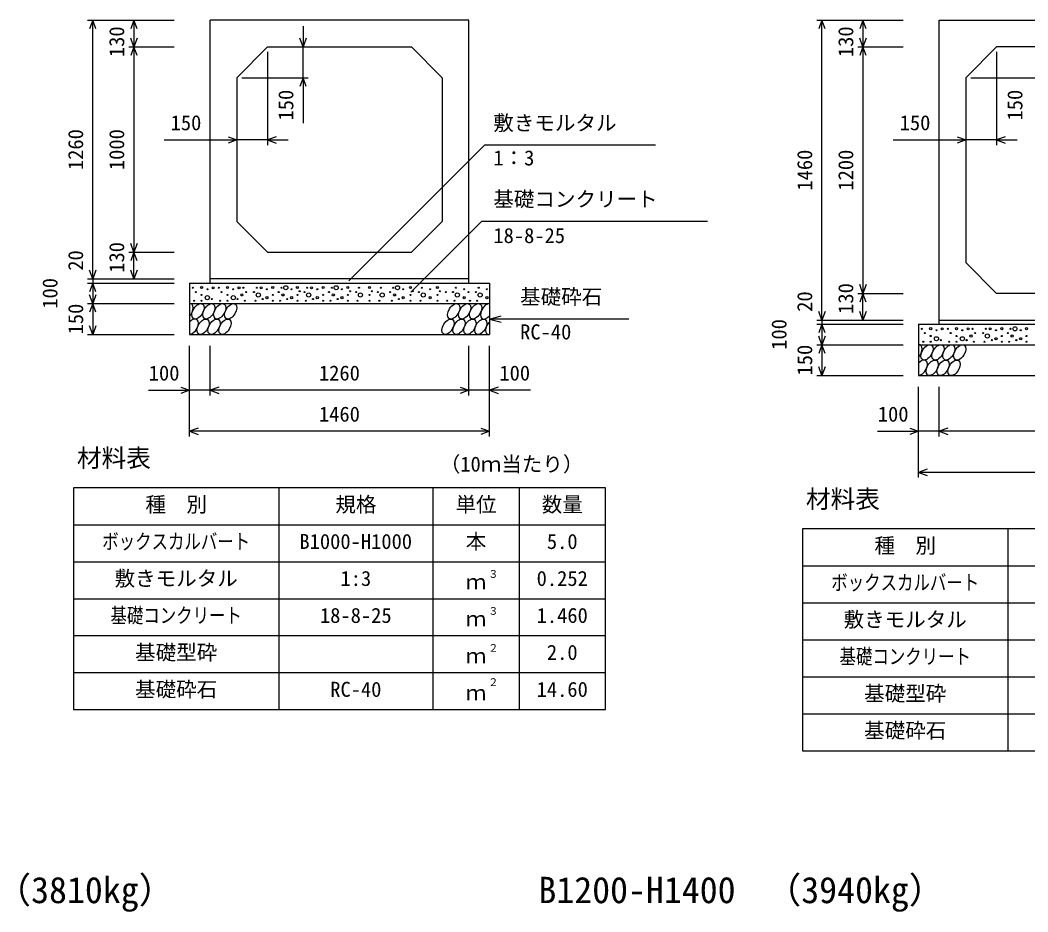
# Model space of a CAD drawing. Units: millimetres, scale not verified. Extents: x -50400 to 50400, y -17820 to 17820.
# Drawn here: x 30755 to 35662, y 4731 to 9072 of the extents above; entities that cross this region are included whole.
import ezdxf
from ezdxf.enums import TextEntityAlignment as Align

# ---------------------------------------------------------------- set-up
doc = ezdxf.new("R2010")
doc.units = ezdxf.units.MM
doc.header["$LTSCALE"] = 60
for name, color, linetype, lineweight in [('0-0_DIM', 7, 'Continuous', 25), ('0-2_HATCH', 6, 'Continuous', 25), ('0-3_HYO', 3, 'Continuous', 25), ('0-4_HYO2', 4, 'Continuous', 25), ('0-5_OUTLINE', 3, 'Continuous', 25), ('0-7_TXT', 7, 'Continuous', 25)]:
    doc.layers.add(name, color=color, linetype=linetype, lineweight=lineweight)
doc.styles.add('ＭＳ ゴシック', font='')
doc.styles.get('ＭＳ ゴシック').set_extended_font_data('MS Gothic')

msp = doc.modelspace()

# ---------------------------------------------------------------- linework, layer by layer
at = {"layer": '0-0_DIM'}
for p, q in [((31083.88, 9071.89), (31504.98, 9071.89)), ((31108.88, 7811.89), (31108.88, 9071.89)), ((31308.88, 9071.89), (31308.88, 8941.89)), ((32132.46, 9041.89), (32132.46, 8941.89)), ((34633.88, 9071.89), (35054.98, 9071.89)), ((34658.88, 7611.89), (34658.88, 9071.89)), ((34858.88, 9071.89), (34858.88, 8941.89)), ((31283.88, 8941.89), (31504.98, 8941.89)), ((31308.88, 8941.89), (31308.88, 7941.89)), ((32132.46, 8791.89), (32132.46, 8941.89)), ((34833.88, 8941.89), (35054.98, 8941.89)), ((34858.88, 8941.89), (34858.88, 7741.89)), ((31959.98, 8916.89), (31959.98, 8463.87)), ((35509.98, 8916.89), (35509.98, 8463.87)), ((31834.98, 8791.89), (32157.46, 8791.89)), ((32132.46, 8791.89), (32132.46, 8571.01)), ((35384.98, 8791.89), (35707.46, 8791.89)), ((31455.88, 8488.87), (31809.98, 8488.87)), ((31959.98, 8488.87), (31809.98, 8488.87)), ((31959.98, 8488.87), (32059.98, 8488.87)), ((35005.88, 8488.87), (35359.98, 8488.87)), ((35509.98, 8488.87), (35359.98, 8488.87)), ((35509.98, 8488.87), (35609.98, 8488.87)), ((32356.2, 7802.55), (33016.48, 8462.83)), ((33848.89, 8462.83), (33016.48, 8462.83)), ((32658.01, 7748.16), (33002.07, 8092.22)), ((34101.62, 8092.22), (33002.07, 8092.22)), ((31283.88, 7941.89), (31504.98, 7941.89)), ((31308.88, 7811.89), (31308.88, 7941.89)), ((31083.88, 7811.89), (31504.98, 7811.89)), ((31108.88, 7811.89), (31108.88, 7791.89)), ((31083.88, 7791.89), (31504.98, 7791.89)), ((31108.88, 7791.89), (31108.88, 7691.89)), ((34833.88, 7741.89), (35054.98, 7741.89)), ((34858.88, 7611.89), (34858.88, 7741.89)), ((31083.88, 7691.89), (31504.98, 7691.89)), ((31108.88, 7691.89), (31108.88, 7541.89)), ((33039.98, 7616.89), (33097.94, 7632.42)), ((33719.79, 7616.89), (33039.98, 7616.89)), ((33039.98, 7616.89), (33097.94, 7601.36)), ((34633.88, 7611.89), (35054.98, 7611.89)), ((34658.88, 7611.89), (34658.88, 7591.89)), ((34633.88, 7591.89), (35054.98, 7591.89)), ((34658.88, 7591.89), (34658.88, 7491.89)), ((31083.88, 7541.89), (31504.98, 7541.89)), ((31579.98, 7045.28), (31579.98, 7486.89)), ((31679.98, 7245.28), (31679.98, 7486.89)), ((32939.98, 7245.28), (32939.98, 7486.89)), ((32939.98, 7245.28), (32939.98, 7486.89)), ((33039.98, 7045.28), (33039.98, 7486.89)), ((34633.88, 7491.89), (35054.98, 7491.89)), ((34658.88, 7491.89), (34658.88, 7341.89)), ((34633.88, 7341.89), (35054.98, 7341.89)), ((31380.44, 7270.28), (31579.98, 7270.28)), ((31679.98, 7270.28), (31579.98, 7270.28)), ((32939.98, 7270.28), (31679.98, 7270.28)), ((33039.98, 7270.28), (32939.98, 7270.28)), ((33239.53, 7270.28), (33039.98, 7270.28)), ((35129.98, 6845.28), (35129.98, 7286.89)), ((35229.98, 7045.28), (35229.98, 7286.89)), ((33039.98, 7070.28), (31579.98, 7070.28)), ((34930.44, 7070.28), (35129.98, 7070.28)), ((35229.98, 7070.28), (35129.98, 7070.28)), ((36489.98, 7070.28), (35229.98, 7070.28)), ((36589.98, 6870.28), (35129.98, 6870.28))]:
    msp.add_line(p, q, dxfattribs=at)
for points in [[(31124.27, 9029.6), (31108.88, 9071.89), (31093.49, 9029.6)], [(31324.27, 9029.6), (31308.88, 9071.89), (31293.49, 9029.6)], [(34674.27, 9029.6), (34658.88, 9071.89), (34643.49, 9029.6)], [(34874.27, 9029.6), (34858.88, 9071.89), (34843.49, 9029.6)], [(31324.27, 8984.17), (31308.88, 8941.89), (31293.49, 8984.17)], [(32147.85, 8984.17), (32132.46, 8941.89), (32117.07, 8984.17)], [(34874.27, 8984.17), (34858.88, 8941.89), (34843.49, 8984.17)], [(31324.27, 8899.6), (31308.88, 8941.89), (31293.49, 8899.6)], [(34874.27, 8899.6), (34858.88, 8941.89), (34843.49, 8899.6)], [(32147.85, 8749.6), (32132.46, 8791.89), (32117.07, 8749.6)], [(31767.7, 8504.26), (31809.98, 8488.87), (31767.7, 8473.48)], [(32002.27, 8504.26), (31959.98, 8488.87), (32002.27, 8473.48)], [(35317.7, 8504.26), (35359.98, 8488.87), (35317.7, 8473.48)], [(35552.27, 8504.26), (35509.98, 8488.87), (35552.27, 8473.48)], [(31324.27, 7984.17), (31308.88, 7941.89), (31293.49, 7984.17)], [(31324.27, 7899.6), (31308.88, 7941.89), (31293.49, 7899.6)], [(31124.27, 7854.17), (31108.88, 7811.89), (31093.49, 7854.17)], [(31324.27, 7854.17), (31308.88, 7811.89), (31293.49, 7854.17)], [(31124.27, 7749.6), (31108.88, 7791.89), (31093.49, 7749.6)], [(34874.27, 7784.17), (34858.88, 7741.89), (34843.49, 7784.17)], [(31124.27, 7734.17), (31108.88, 7691.89), (31093.49, 7734.17)], [(34874.27, 7699.6), (34858.88, 7741.89), (34843.49, 7699.6)], [(31124.27, 7649.6), (31108.88, 7691.89), (31093.49, 7649.6)], [(34674.27, 7654.17), (34658.88, 7611.89), (34643.49, 7654.17)], [(34874.27, 7654.17), (34858.88, 7611.89), (34843.49, 7654.17)], [(31124.27, 7584.17), (31108.88, 7541.89), (31093.49, 7584.17)], [(34674.27, 7549.6), (34658.88, 7591.89), (34643.49, 7549.6)], [(34674.27, 7534.17), (34658.88, 7491.89), (34643.49, 7534.17)], [(34674.27, 7449.6), (34658.88, 7491.89), (34643.49, 7449.6)], [(34674.27, 7384.17), (34658.88, 7341.89), (34643.49, 7384.17)], [(31537.7, 7285.67), (31579.98, 7270.28), (31537.7, 7254.88)], [(31722.27, 7285.67), (31679.98, 7270.28), (31722.27, 7254.88)], [(32897.7, 7285.67), (32939.98, 7270.28), (32897.7, 7254.88)], [(33082.27, 7285.67), (33039.98, 7270.28), (33082.27, 7254.88)], [(31622.27, 7085.67), (31579.98, 7070.28), (31622.27, 7054.88)], [(32997.7, 7085.67), (33039.98, 7070.28), (32997.7, 7054.88)], [(35087.7, 7085.67), (35129.98, 7070.28), (35087.7, 7054.88)], [(35272.27, 7085.67), (35229.98, 7070.28), (35272.27, 7054.88)], [(35172.27, 6885.67), (35129.98, 6870.28), (35172.27, 6854.88)]]:
    msp.add_lwpolyline(points, dxfattribs=at)
at = {"layer": '0-2_HATCH'}
for centre, radius in [((31595.95, 7769.07), 2.5), ((31638.84, 7769.94), 5), ((31666.88, 7762.06), 2.5), ((31694.92, 7769.07), 5), ((31722.05, 7769.07), 2.5), ((31764.95, 7769.94), 5), ((31792.99, 7762.06), 2.5), ((31821.02, 7769.07), 5), ((31842.05, 7769.07), 2.5), ((31907.91, 7769.07), 2.5), ((31928.94, 7769.07), 5), ((31956.98, 7762.06), 2.5), ((31985.01, 7769.94), 5), ((32027.91, 7769.07), 2.5), ((32048.94, 7769.07), 10), ((32076.98, 7762.06), 2.5), ((32105.01, 7769.94), 5), ((32116.35, 7752.37), 2.5), ((32153.13, 7769.07), 2.5), ((32174.16, 7769.07), 5), ((32202.2, 7762.06), 2.5), ((32230.24, 7769.94), 5), ((32273.13, 7769.07), 2.5), ((32294.16, 7769.07), 10), ((32322.2, 7762.06), 2.5), ((32350.24, 7769.94), 5), ((32361.58, 7752.37), 2.5), ((32405.06, 7769.07), 2.5), ((32456.34, 7769.94), 5), ((32467.68, 7752.37), 2.5), ((32511.16, 7769.07), 2.5), ((32571.56, 7769.07), 2.5), ((32592.59, 7769.07), 10), ((32620.63, 7762.06), 2.5), ((32656.17, 7769.94), 5), ((32667.51, 7752.37), 2.5), ((32710.98, 7769.07), 2.5), ((32751.27, 7762.06), 2.5), ((32786.8, 7769.94), 5), ((32798.14, 7752.37), 2.5), ((32876.88, 7769.07), 2.5), ((32917.16, 7762.06), 2.5), ((32987.94, 7769.07), 2.5), ((33028.22, 7762.06), 2.5), ((31602.96, 7706.04), 2.5), ((31609.97, 7748.05), 2.5), ((31638.84, 7734.05), 2.5), ((31638.84, 7706.04), 2.5), ((31666.88, 7720.92), 10), ((31687.91, 7713.91), 2.5), ((31729.06, 7706.04), 2.5), ((31736.07, 7748.05), 2.5), ((31764.95, 7734.05), 2.5), ((31764.95, 7706.04), 2.5), ((31792.99, 7720.92), 10), ((31814.01, 7713.91), 2.5), ((31835.04, 7734.05), 5), ((31849.06, 7706.04), 2.5), ((31856.07, 7748.05), 2.5), ((31893.89, 7748.05), 2.5), ((31900.9, 7706.04), 2.5), ((31914.92, 7734.05), 10), ((31935.95, 7713.91), 2.5), ((31956.98, 7720.92), 5), ((31985.01, 7734.05), 2.5), ((31985.01, 7706.04), 2.5), ((32013.89, 7748.05), 2.5), ((32020.9, 7706.04), 2.5), ((32034.92, 7734.05), 5), ((32055.95, 7713.91), 2.5), ((32076.98, 7720.92), 5), ((32105.01, 7734.05), 2.5), ((32105.01, 7706.04), 2.5), ((32139.11, 7748.05), 2.5), ((32146.12, 7706.04), 2.5), ((32160.14, 7734.05), 10), ((32181.17, 7713.91), 2.5), ((32202.2, 7720.92), 5), ((32230.24, 7734.05), 2.5), ((32230.24, 7706.04), 2.5), ((32259.11, 7748.05), 2.5), ((32266.12, 7706.04), 2.5), ((32280.14, 7734.05), 5), ((32301.17, 7713.91), 2.5), ((32322.2, 7720.92), 5), ((32350.24, 7734.05), 2.5), ((32350.24, 7706.04), 2.5), ((32391.04, 7748.05), 2.5), ((32398.05, 7706.04), 2.5), ((32412.07, 7734.05), 10), ((32456.34, 7734.05), 2.5), ((32456.34, 7706.04), 2.5), ((32497.14, 7748.05), 2.5), ((32504.15, 7706.04), 2.5), ((32518.17, 7734.05), 10), ((32557.54, 7748.05), 2.5), ((32564.55, 7706.04), 2.5), ((32578.57, 7734.05), 5), ((32599.6, 7713.91), 2.5), ((32620.63, 7720.92), 5), ((32656.17, 7734.05), 2.5), ((32656.17, 7706.04), 2.5), ((32696.97, 7748.05), 2.5), ((32703.98, 7706.04), 2.5), ((32718, 7734.05), 10), ((32751.27, 7720.92), 5), ((32786.8, 7734.05), 2.5), ((32786.8, 7706.04), 2.5), ((32827.6, 7748.05), 2.5), ((32834.61, 7706.04), 2.5), ((32862.86, 7748.05), 2.5), ((32869.87, 7706.04), 2.5), ((32883.89, 7734.05), 10), ((32917.16, 7720.92), 5), ((32938.67, 7748.05), 2.5), ((32945.68, 7706.04), 2.5), ((32973.92, 7748.05), 2.5), ((32980.93, 7706.04), 2.5), ((32994.95, 7734.05), 10), ((33028.22, 7720.92), 5), ((35145.95, 7569.07), 2.5), ((35188.84, 7569.94), 5), ((35216.88, 7562.06), 2.5), ((35244.92, 7569.07), 5), ((35272.05, 7569.07), 2.5), ((35314.95, 7569.94), 5), ((35342.99, 7562.06), 2.5), ((35371.02, 7569.07), 5), ((35392.05, 7569.07), 2.5), ((35457.91, 7569.07), 2.5), ((35478.94, 7569.07), 5), ((35506.98, 7562.06), 2.5), ((35535.01, 7569.94), 5), ((35577.91, 7569.07), 2.5), ((35598.94, 7569.07), 10), ((35626.98, 7562.06), 2.5), ((35655.01, 7569.94), 5), ((35152.96, 7506.04), 2.5), ((35159.97, 7548.05), 2.5), ((35188.84, 7534.05), 2.5), ((35188.84, 7506.04), 2.5), ((35216.88, 7520.92), 10), ((35237.91, 7513.91), 2.5), ((35279.06, 7506.04), 2.5), ((35286.07, 7548.05), 2.5), ((35314.95, 7534.05), 2.5), ((35314.95, 7506.04), 2.5), ((35342.99, 7520.92), 10), ((35364.01, 7513.91), 2.5), ((35385.04, 7534.05), 5), ((35399.06, 7506.04), 2.5), ((35406.07, 7548.05), 2.5), ((35443.89, 7548.05), 2.5), ((35450.9, 7506.04), 2.5), ((35464.92, 7534.05), 10), ((35485.95, 7513.91), 2.5), ((35506.98, 7520.92), 5), ((35535.01, 7534.05), 2.5), ((35535.01, 7506.04), 2.5), ((35563.89, 7548.05), 2.5), ((35570.9, 7506.04), 2.5), ((35584.92, 7534.05), 5), ((35605.95, 7513.91), 2.5), ((35626.98, 7520.92), 5), ((35655.01, 7534.05), 2.5), ((35655.01, 7506.04), 2.5)]:
    msp.add_circle(centre, radius, dxfattribs=at)
for centre, start_param, end_param in [((31567.62, 7654.37), 4.385593, 6.6745444), ((33026.12, 7654.37), 0.3357715, 4.4411806), ((31592.94, 7579.38), 3.5111464, 7.548991), ((33051.44, 7579.38), 1.2110787, 3.5658734), ((35117.62, 7454.37), 4.385593, 6.6745444), ((35142.94, 7379.38), 3.5111464, 7.548991)]:
    msp.add_ellipse(centre, major_axis=(21.81, 35.31), ratio=0.5792, start_param=start_param, end_param=end_param, dxfattribs=at)
for centre in [(31620.83, 7654.37), (31674.03, 7654.37), (31727.24, 7654.37), (31780.45, 7654.37), (32866.5, 7654.37), (32919.71, 7654.37), (32972.91, 7654.37), (31646.15, 7579.38), (31699.35, 7579.38), (31752.56, 7579.38), (32838.61, 7579.38), (32891.82, 7579.38), (32945.03, 7579.38), (32998.23, 7579.38), (35170.83, 7454.37), (35224.03, 7454.37), (35277.24, 7454.37), (35330.45, 7454.37), (35196.15, 7379.38), (35249.35, 7379.38), (35302.56, 7379.38)]:
    msp.add_ellipse(centre, major_axis=(21.81, 35.31), ratio=0.5792, dxfattribs=at)
at = {"layer": '0-3_HYO'}
for p, q in [((32014.98, 6795.28), (32014.98, 5715.28)), ((32764.98, 6795.28), (32764.98, 5715.28)), ((33184.98, 6795.28), (33184.98, 5715.28)), ((31014.98, 6615.28), (33604.98, 6615.28)), ((35564.98, 6595.28), (35564.98, 5515.28)), ((34564.98, 6415.28), (37154.98, 6415.28))]:
    msp.add_line(p, q, dxfattribs=at)
for points in [[(31014.98, 5715.28), (33604.98, 5715.28), (33604.98, 6795.28), (31014.98, 6795.28)], [(34564.98, 5515.28), (37154.98, 5515.28), (37154.98, 6595.28), (34564.98, 6595.28)]]:
    msp.add_lwpolyline(points, close=True, dxfattribs=at)
at = {"layer": '0-4_HYO2'}
for p, q in [((31014.98, 6435.28), (33604.98, 6435.28)), ((31014.98, 6255.28), (33604.98, 6255.28)), ((34564.98, 6235.28), (37154.98, 6235.28)), ((31014.98, 6075.28), (33604.98, 6075.28)), ((34564.98, 6055.28), (37154.98, 6055.28)), ((31014.98, 5895.28), (33604.98, 5895.28)), ((34564.98, 5875.28), (37154.98, 5875.28)), ((34564.98, 5695.28), (37154.98, 5695.28))]:
    msp.add_line(p, q, dxfattribs=at)
at = {"layer": '0-5_OUTLINE'}
for p, q in [((31679.98, 7791.89), (31679.98, 9071.89)), ((32939.98, 9071.89), (31679.98, 9071.89)), ((32939.98, 7791.89), (32939.98, 9071.89)), ((31959.98, 8941.89), (31809.98, 8791.89)), ((31959.98, 8941.89), (32659.98, 8941.89)), ((32809.98, 8791.89), (32659.98, 8941.89)), ((35359.98, 8791.89), (35509.98, 8941.89)), ((36209.98, 8941.89), (35509.98, 8941.89)), ((31809.98, 8791.89), (31809.98, 8091.89)), ((32809.98, 8791.89), (32809.98, 8091.89)), ((35359.98, 8791.89), (35359.98, 7891.89)), ((31959.98, 7941.89), (31809.98, 8091.89)), ((35359.98, 7891.89), (35509.98, 7741.89)), ((32939.98, 7811.89), (31679.98, 7811.89)), ((31579.98, 7791.89), (31579.98, 7541.89)), ((31579.98, 7791.89), (33039.98, 7791.89)), ((33039.98, 7791.89), (33039.98, 7541.89)), ((36209.98, 7741.89), (35509.98, 7741.89)), ((31579.98, 7691.89), (33039.98, 7691.89)), ((35229.98, 7611.89), (36489.98, 7611.89)), ((35129.98, 7591.89), (35129.98, 7341.89)), ((35129.98, 7591.89), (36589.98, 7591.89)), ((31579.98, 7541.89), (33039.98, 7541.89)), ((35129.98, 7491.89), (36589.98, 7491.89)), ((35129.98, 7341.89), (36589.98, 7341.89))]:
    msp.add_line(p, q, dxfattribs=at)
for points in [[(35229.98, 7591.89), (35229.98, 9071.89), (36489.98, 9071.89)], [(31959.98, 7941.89), (32659.98, 7941.89), (32809.98, 8091.89)]]:
    msp.add_lwpolyline(points, dxfattribs=at)

# ---------------------------------------------------------------- texts
at = {"layer": '0-0_DIM', "style": 'ＭＳ ゴシック'}
for s, p in [('130', (31283.88, 8891.89)), ('130', (34833.88, 8891.89)), ('150', (32107.46, 8583.39)), ('150', (35657.46, 8583.39)), ('1260', (31083.88, 8341.89)), ('1000', (31283.88, 8341.89)), ('1460', (34633.88, 8241.89)), ('1200', (34833.88, 8241.89)), ('130', (31283.88, 7841.89)), ('20', (31083.88, 7851.96)), ('100', (30958.88, 7666.89)), ('130', (34833.88, 7641.89)), ('20', (34633.88, 7651.96)), ('150', (31083.88, 7541.89)), ('100', (34508.88, 7466.89)), ('150', (34633.88, 7341.89))]:
    msp.add_text(s, height=73.31, rotation=90, dxfattribs=at).set_placement(p, align=Align.BOTTOM_LEFT)
for s, p in [('150', (31487.84, 8513.87)), ('敷きモルタル', (33059.33, 8512.83)), ('150', (35037.84, 8513.87)), ('1：3', (33059.33, 8342.72)), ('基礎コンクリート', (33059.33, 8142.22)), ('18-8-25', (33059.33, 7964.59)), ('基礎砕石', (33189.72, 7666.89)), ('RC-40', (33189.72, 7495.51)), ('100', (31381.34, 7295.28)), ('1260', (32209.98, 7295.28)), ('100', (33088.62, 7295.28)), ('1460', (32209.98, 7095.28)), ('100', (34931.34, 7095.28))]:
    msp.add_text(s, height=73.31, dxfattribs=at).set_placement(p, align=Align.BOTTOM_LEFT)
at = {"layer": '0-7_TXT', "style": 'ＭＳ ゴシック'}
for s, height, p in [('材料表', 87.98, (31031.65, 6870.28)), ('（10ｍ当たり）', 73.31, (32798.31, 6851.94)), ('材料表', 87.98, (34581.65, 6670.28)), ('種\u3000別', 73.31, (31364.98, 6655.28)), ('規格', 73.31, (32289.98, 6655.28)), ('単位', 73.31, (32874.98, 6655.28)), ('数量', 73.31, (33294.98, 6655.28)), ('本', 73.31, (32924.98, 6475.28)), ('B1000-H1000', 73.31, (32114.98, 6475.28)), ('5.0', 73.31, (33319.98, 6475.28)), ('種\u3000別', 73.31, (34914.98, 6455.28)), ('敷きモルタル', 73.31, (31214.98, 6295.28)), ('1:3', 73.31, (32314.98, 6295.28)), ('３', 36.66, (33034.22, 6345.89)), ('0.252', 73.31, (33269.98, 6295.28)), ('ｍ', 73.31, (32924.98, 6278.61)), ('18-8-25', 73.31, (32214.98, 6115.28)), ('３', 36.66, (33034.22, 6165.89)), ('1.460', 73.31, (33269.98, 6115.28)), ('敷きモルタル', 73.31, (34764.98, 6095.28)), ('ｍ', 73.31, (32924.98, 6098.61)), ('基礎型砕', 73.31, (31314.98, 5935.28)), ('ｍ', 73.31, (32924.98, 5918.61)), ('２', 36.66, (33034.22, 5985.89)), ('2.0', 73.31, (33319.98, 5935.28)), ('基礎砕石', 73.31, (31314.98, 5755.28)), ('RC-40', 73.31, (32264.98, 5755.28)), ('２', 36.66, (33034.22, 5819.22)), ('14.60', 73.31, (33269.98, 5755.28)), ('基礎型砕', 73.31, (34864.98, 5735.28)), ('ｍ', 73.31, (32924.98, 5738.61)), ('基礎砕石', 73.31, (34864.98, 5555.28)), ('（3810kg）', 128.3, (30633.57, 4734.39)), ('（3940kg）', 128.3, (34383.57, 4734.39)), ('B1200-H1400', 128.3, (33278.73, 4734.39))]:
    msp.add_text(s, height=height, dxfattribs=at).set_placement(p, align=Align.BOTTOM_LEFT)
at = {"layer": '0-7_TXT', "style": 'ＭＳ ゴシック', "width": 0.8}
for s, p in [('ボックスカルバート', (31154.98, 6475.28)), ('ボックスカルバート', (34704.98, 6275.28)), ('基礎コンクリート', (31194.98, 6115.28)), ('基礎コンクリート', (34744.98, 5915.28))]:
    msp.add_text(s, height=73.31, dxfattribs=at).set_placement(p, align=Align.BOTTOM_LEFT)

doc.saveas('drawing.dxf')
